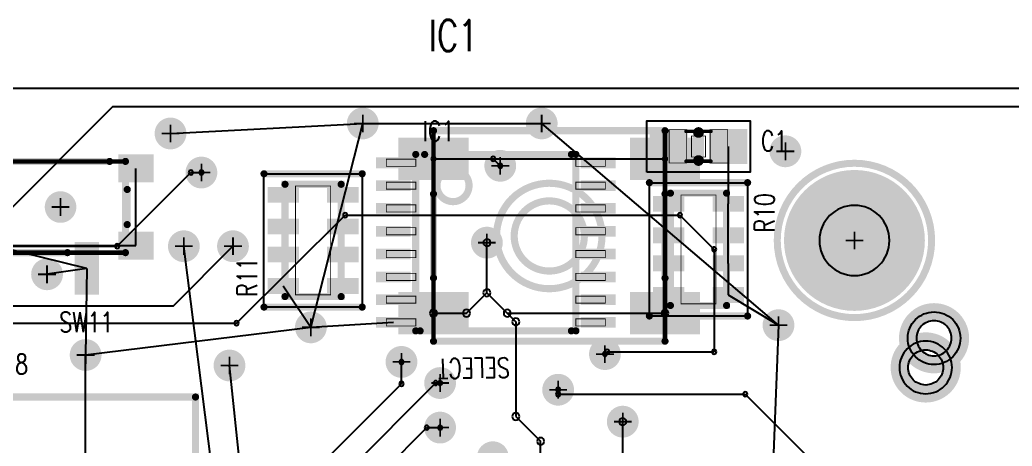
# Model space of a CAD drawing. Extents: x 0 to 113, y -1 to 56.
# Drawn here: x 58.12 to 86.41, y 44.3 to 56.45 of the extents above; entities that cross this region are included whole.
import ezdxf
from ezdxf.enums import TextEntityAlignment as Align

# ---------------------------------------------------------------- set-up
doc = ezdxf.new("R2010")
doc.units = 0
doc.header["$MEASUREMENT"] = 0
for name, pattern in [('KEEPOUT_00000100$0', [2, 1, 1]), ('KEEPOUT_00010000$0', [2, 1, 1]), ('KEEPOUT_10000000$0', [2, 1, 1]), ('POUR_01_-1_0_000000', [2, 1, 1]), ('SIG_0', [2, 1, 1]), ('SIG_11', [2, 1, 1]), ('SIG_57', [2, 1, 1]), ('SIG_58', [2, 1, 1]), ('SIG_61', [2, 1, 1]), ('SIG_62', [2, 1, 1]), ('SIG_64', [2, 1, 1]), ('SIG_65', [2, 1, 1]), ('SIG_72', [2, 1, 1]), ('SIG_73', [2, 1, 1]), ('SIG_74', [2, 1, 1])]:
    doc.linetypes.add(name, pattern=pattern)
doc.layers.get('0').update_dxf_attribs({"linetype": 'CONTINUOUS'})
for name, color, linetype in [('BOARD_OUTLINE_00', 254, 'CONTINUOUS'), ('DRIL_PLTE_THRU_01', 176, 'CONTINUOUS'), ('DRIL_PLTE_THRU_02', 255, 'CONTINUOUS'), ('DRIL_SYMBOL', 254, 'CONTINUOUS'), ('KEEPOUT_00', 130, 'CONTINUOUS'), ('KEEPOUT_01', 130, 'CONTINUOUS'), ('KEEPOUT_02', 23, 'CONTINUOUS'), ('LINK_00', 254, 'CONTINUOUS'), ('PADS_BOT', 253, 'CONTINUOUS'), ('PADS_INNER', 254, 'CONTINUOUS'), ('PADS_TOP', 254, 'CONTINUOUS'), ('PART_BOT_2DLINE_26', 254, 'CONTINUOUS'), ('PART_BOT_COPPER_15', 253, 'CONTINUOUS'), ('PART_BOT_COPPER_21', 67, 'CONTINUOUS'), ('PART_BOT_COPPER_26', 254, 'CONTINUOUS'), ('PART_NAME_01', 254, 'CONTINUOUS'), ('PART_NAME_02', 253, 'CONTINUOUS'), ('PART_TOP_2DLINE_26', 254, 'CONTINUOUS'), ('PART_TOP_COPPER_07', 253, 'CONTINUOUS'), ('PART_TOP_COPPER_15', 253, 'CONTINUOUS'), ('PART_TOP_COPPER_21', 67, 'CONTINUOUS'), ('PART_TOP_COPPER_26', 254, 'CONTINUOUS'), ('POUR_HEADER_02', 34, 'CONTINUOUS'), ('TRACE_02', 34, 'CONTINUOUS')]:
    doc.layers.add(name, color=color, linetype=linetype)
doc.styles.add('W0$0206446667', font='simplex', dxfattribs={"width": 0.75})
doc.styles.add('W0$032258', font='simplex', dxfattribs={"width": 0.75})

# ---------------------------------------------------------------- blocks, each defined once
blk = doc.blocks.new('DRIL_SYMBOL_0$5')
at = {"layer": 'DRIL_SYMBOL', "const_width": 0.0508}
for points in [[(-0.254, 0), (0.254, 0)], [(0, -0.254), (0, 0.254)]]:
    blk.add_lwpolyline(points, dxfattribs=at)
blk = doc.blocks.new('DRIL_HOLE_0$5')
at = {"const_width": 0.25}
blk.add_lwpolyline([(-0.125, 0, 1), (0.125, 0, 1)], format="xyb", close=True, dxfattribs=at)
blk.add_blockref('DRIL_SYMBOL_0$5', (0, 0))
blk = doc.blocks.new('PAD_50')
at = {"const_width": 0.4532}
blk.add_lwpolyline([(0, -0.2266, 1), (0, 0.2266, 1)], format="xyb", close=True, dxfattribs=at)
blk = doc.blocks.new('SMOOTH_0$5')
at = {"const_width": 0.25}
blk.add_lwpolyline([(-0.125, 0, 1), (0.125, 0, 1)], format="xyb", close=True, dxfattribs=at)
blk = doc.blocks.new('PART_BODY_BOT_7')
at = {"layer": 'KEEPOUT_01', "linetype": 'KEEPOUT_00010000$0'}
blk.add_lwpolyline([(0, -0.75, -0.414214), (-0.75, 0, -0.414214), (0, 0.75, -0.414214), (0.75, 0, -0.414214)], format="xyb", close=True, dxfattribs=at)
at = {"layer": 'KEEPOUT_01', "linetype": 'KEEPOUT_10000000$0'}
blk.add_lwpolyline([(0, -0.75, -0.414214), (-0.75, 0, -0.414214), (0, 0.75, -0.414214), (0.75, 0, -0.414214)], format="xyb", close=True, dxfattribs=at)
at = {"layer": 'PART_BOT_COPPER_21', "const_width": 0.5}
blk.add_lwpolyline([(0, -0.75, -0.414214), (-0.75, 0, -0.414214), (0, 0.75, -0.414214), (0.75, 0, -0.414214), (0, -0.75)], format="xyb", dxfattribs=at)
at = {"layer": 'PART_BOT_COPPER_21'}
for p in [(-0.75, 0), (0, -0.75)]:
    blk.add_blockref('SMOOTH_0$5', p, dxfattribs=at)
blk = doc.blocks.new('DRIL_HOLE_0')
blk.add_lwpolyline([(0, 0, 1), (0, 0, 1)], format="xyb", close=True)
blk = doc.blocks.new('PAD_0')
blk.add_lwpolyline([(0, 0, 1), (0, 0, 1)], format="xyb", close=True)
blk = doc.blocks.new('PAD_4')
blk.add_lwpolyline([(0, -0.5), (0, -0.5, 0.414214), (0.5, 0), (0.5, 0, 0.414214), (0, 0.5), (0, 0.5, 0.414214), (-0.5, 0), (-0.5, 0, 0.414214)], format="xyb", close=True)
blk = doc.blocks.new('STK_BOT_13')
at = {"layer": 'DRIL_PLTE_THRU_01'}
blk.add_blockref('DRIL_HOLE_0', (0, 0), dxfattribs=at)
at = {"layer": 'DRIL_PLTE_THRU_02'}
blk.add_blockref('DRIL_HOLE_0', (0, 0), dxfattribs=at)
at = {"layer": 'PADS_BOT'}
blk.add_blockref('PAD_4', (0, 0), dxfattribs=at)
at = {"layer": 'PADS_INNER'}
blk.add_blockref('PAD_0', (0, 0), dxfattribs=at)
at = {"layer": 'PADS_TOP'}
blk.add_blockref('PAD_0', (0, 0), dxfattribs=at)
blk = doc.blocks.new('SMOOTH_0$127')
at = {"const_width": 0.0635}
blk.add_lwpolyline([(-0.03175, 0, 1), (0.03175, 0, 1)], format="xyb", close=True, dxfattribs=at)
blk = doc.blocks.new('SMOOTH_0$2032')
at = {"const_width": 0.1016}
blk.add_lwpolyline([(-0.0508, 0, 1), (0.0508, 0, 1)], format="xyb", close=True, dxfattribs=at)
blk = doc.blocks.new('SMOOTH_0$001')
at = {"const_width": 0.0005}
blk.add_lwpolyline([(-0.00025, 0, 1), (0.00025, 0, 1)], format="xyb", close=True, dxfattribs=at)
blk = doc.blocks.new('PART_BODY_TOP_35')
at = {"layer": 'PART_TOP_COPPER_15'}
for points, const_width in [([(-3.35, 1.3), (-3.35, -1.3)], 0.203), ([(-3.35, 1.3), (3.35, 1.3)], 0.127), ([(3.35, 1.3), (3.35, -1.3)], 0.203), ([(-3.35, -1.3), (3.35, -1.3)], 0.127), ([(-1.5, -1.3), (-1.5, -2.8), (-0.2, -2.8), (-0.2, -1.3)], 0.001), ([(0, -1.3), (0, -2.8), (1.3, -2.8), (1.3, -1.3)], 0.203)]:
    blk.add_lwpolyline(points, dxfattribs=dict(at, const_width=const_width))
at = {"layer": 'PART_TOP_COPPER_26', "const_width": 0.203}
for points in [[(-1.7, 1.3), (0.1, 1.3)], [(-3.4, 0.5), (-3.4, -0.5)], [(3.4, 0.5), (3.4, -0.5)], [(-2.9, -1.3), (2.9, -1.3)]]:
    blk.add_lwpolyline(points, dxfattribs=at)
at = {"layer": 'PART_TOP_COPPER_15'}
for name, p in [('SMOOTH_0$2032', (-3.35, 1.3)), ('SMOOTH_0$127', (-3.35, 1.3)), ('SMOOTH_0$2032', (3.35, 1.3)), ('SMOOTH_0$127', (3.35, 1.3)), ('SMOOTH_0$2032', (-3.35, -1.3)), ('SMOOTH_0$127', (-3.35, -1.3)), ('SMOOTH_0$001', (-1.5, -1.3)), ('SMOOTH_0$001', (-0.2, -1.3)), ('SMOOTH_0$2032', (0, -1.3)), ('SMOOTH_0$2032', (1.3, -1.3)), ('SMOOTH_0$2032', (3.35, -1.3)), ('SMOOTH_0$127', (3.35, -1.3)), ('SMOOTH_0$001', (-1.5, -2.8)), ('SMOOTH_0$001', (-0.2, -2.8)), ('SMOOTH_0$2032', (0, -2.8)), ('SMOOTH_0$2032', (1.3, -2.8))]:
    blk.add_blockref(name, p, dxfattribs=at)
at = {"layer": 'PART_TOP_COPPER_26'}
for p in [(-1.7, 1.3), (0.1, 1.3), (-3.4, 0.5), (3.4, 0.5), (-3.4, -0.5), (3.4, -0.5), (-2.9, -1.3), (2.9, -1.3)]:
    blk.add_blockref('SMOOTH_0$2032', p, dxfattribs=at)
blk = doc.blocks.new('PAD_41')
at = {"const_width": 0.8}
blk.add_lwpolyline([(-0.5, 0), (0.5, 0)], dxfattribs=at)
blk = doc.blocks.new('STK_TOP_48')
at = {"layer": 'DRIL_PLTE_THRU_01'}
blk.add_blockref('DRIL_HOLE_0', (0, 0), dxfattribs=at)
at = {"layer": 'DRIL_PLTE_THRU_02'}
blk.add_blockref('DRIL_HOLE_0', (0, 0), dxfattribs=at)
at = {"layer": 'PADS_BOT'}
blk.add_blockref('PAD_0', (0, 0), dxfattribs=at)
at = {"layer": 'PADS_INNER'}
blk.add_blockref('PAD_0', (0, 0), dxfattribs=at)
at = {"layer": 'PADS_TOP'}
blk.add_blockref('PAD_41', (0, 0), dxfattribs=at)
blk = doc.blocks.new('PAD_42')
at = {"const_width": 0.7}
blk.add_lwpolyline([(-0.75, 0), (0.75, 0)], dxfattribs=at)
blk = doc.blocks.new('STK_TOP_49')
at = {"layer": 'DRIL_PLTE_THRU_01'}
blk.add_blockref('DRIL_HOLE_0', (0, 0), dxfattribs=at)
at = {"layer": 'DRIL_PLTE_THRU_02'}
blk.add_blockref('DRIL_HOLE_0', (0, 0), dxfattribs=at)
at = {"layer": 'PADS_BOT'}
blk.add_blockref('PAD_0', (0, 0), dxfattribs=at)
at = {"layer": 'PADS_INNER'}
blk.add_blockref('PAD_0', (0, 0), dxfattribs=at)
at = {"layer": 'PADS_TOP', "rotation": 90}
blk.add_blockref('PAD_42', (0, 0), dxfattribs=at)
blk = doc.blocks.new('DRIL_SYMBOL_0$9')
at = {"layer": 'DRIL_SYMBOL', "const_width": 0.0508}
for points in [[(-0.254, 0), (0.254, 0)], [(0, -0.254), (0, 0.254)]]:
    blk.add_lwpolyline(points, dxfattribs=at)
blk = doc.blocks.new('DRIL_HOLE_0$9')
at = {"const_width": 0.45}
blk.add_lwpolyline([(-0.225, 0, 1), (0.225, 0, 1)], format="xyb", close=True, dxfattribs=at)
blk.add_blockref('DRIL_SYMBOL_0$9', (0, 0))
blk = doc.blocks.new('STK_TOP_50')
at = {"layer": 'DRIL_PLTE_THRU_01'}
blk.add_blockref('DRIL_HOLE_0$9', (0, 0), dxfattribs=at)
at = {"layer": 'DRIL_PLTE_THRU_02'}
blk.add_blockref('DRIL_HOLE_0$9', (0, 0), dxfattribs=at)
at = {"layer": 'PADS_BOT'}
blk.add_blockref('PAD_0', (0, 0), dxfattribs=at)
at = {"layer": 'PADS_INNER'}
blk.add_blockref('PAD_0', (0, 0), dxfattribs=at)
at = {"layer": 'PADS_TOP'}
blk.add_blockref('PAD_0', (0, 0), dxfattribs=at)
blk = doc.blocks.new('SMOOTH_0$0254')
at = {"const_width": 0.0127}
blk.add_lwpolyline([(-0.00635, 0, 1), (0.00635, 0, 1)], format="xyb", close=True, dxfattribs=at)
blk = doc.blocks.new('PART_BODY_TOP_15')
at = {"layer": 'KEEPOUT_01', "linetype": 'KEEPOUT_10000000$0'}
blk.add_lwpolyline([(1.9, -1.4), (-1.9, -1.4), (-1.9, 1.4), (1.9, 1.4)], close=True, dxfattribs=at)
at = {"layer": 'PART_TOP_COPPER_15', "const_width": 0.203}
blk.add_lwpolyline([(-1.6, -0.8), (-1.6, 0.8), (1.6, 0.8), (1.6, -0.8), (-1.6, -0.8)], dxfattribs=at)
at = {"layer": 'PART_TOP_COPPER_15', "const_width": 0.0254}
blk.add_lwpolyline([(-1.55, -0.5), (-1.55, 0.5), (1.55, 0.5), (1.55, -0.5)], close=True, dxfattribs=at)
at = {"layer": 'PART_TOP_COPPER_26', "const_width": 0.203}
for points in [[(-1.9, -1.4), (-1.9, 1.4)], [(1.9, 1.4), (1.9, -1.4)]]:
    blk.add_lwpolyline(points, dxfattribs=at)
at = {"layer": 'PART_TOP_COPPER_15'}
for name, p in [('SMOOTH_0$2032', (-1.6, 0.8)), ('SMOOTH_0$2032', (1.6, 0.8)), ('SMOOTH_0$0254', (-1.55, 0.5)), ('SMOOTH_0$0254', (1.55, 0.5)), ('SMOOTH_0$0254', (-1.55, -0.5)), ('SMOOTH_0$0254', (1.55, -0.5)), ('SMOOTH_0$2032', (-1.6, -0.8)), ('SMOOTH_0$2032', (-1.6, -0.8)), ('SMOOTH_0$2032', (1.6, -0.8))]:
    blk.add_blockref(name, p, dxfattribs=at)
at = {"layer": 'PART_TOP_COPPER_26'}
for p in [(-1.9, 1.4), (1.9, 1.4), (-1.9, -1.4), (1.9, -1.4)]:
    blk.add_blockref('SMOOTH_0$2032', p, dxfattribs=at)
blk = doc.blocks.new('PAD_22')
at = {"const_width": 0.45}
blk.add_lwpolyline([(-0.45, 0), (0.45, 0)], dxfattribs=at)
blk = doc.blocks.new('STK_TOP_22')
at = {"layer": 'DRIL_PLTE_THRU_01'}
blk.add_blockref('DRIL_HOLE_0', (0, 0), dxfattribs=at)
at = {"layer": 'DRIL_PLTE_THRU_02'}
blk.add_blockref('DRIL_HOLE_0', (0, 0), dxfattribs=at)
at = {"layer": 'PADS_BOT'}
blk.add_blockref('PAD_0', (0, 0), dxfattribs=at)
at = {"layer": 'PADS_INNER'}
blk.add_blockref('PAD_0', (0, 0), dxfattribs=at)
at = {"layer": 'PADS_TOP', "rotation": 90}
blk.add_blockref('PAD_22', (0, 0), dxfattribs=at)
blk = doc.blocks.new('PART_BODY_TOP_31')
at = {"layer": 'PART_TOP_2DLINE_26', "const_width": 0.2032}
blk.add_lwpolyline([(-2.0828, -1.2192, 1), (-1.1684, -1.2192, 1)], format="xyb", close=True, dxfattribs=at)
at = {"layer": 'PART_TOP_COPPER_15', "const_width": 0.0254}
for points in [[(-2.3766, 2.2828), (-2.3766, 3.121), (-2.1734, 3.121), (-2.1734, 2.2828)], [(-1.7266, 2.2828), (-1.7266, 3.121), (-1.5234, 3.121), (-1.5234, 2.2828)], [(-1.0766, 2.2828), (-1.0766, 3.121), (-0.8734, 3.121), (-0.8734, 2.2828)], [(-0.4266, 2.2828), (-0.4266, 3.121), (-0.2234, 3.121), (-0.2234, 2.2828)], [(0.2234, 2.2828), (0.2234, 3.121), (0.4266, 3.121), (0.4266, 2.2828)], [(0.8734, 2.2828), (0.8734, 3.121), (1.0766, 3.121), (1.0766, 2.2828)], [(1.5234, 2.2828), (1.5234, 3.121), (1.7266, 3.121), (1.7266, 2.2828)], [(2.1734, 2.2828), (2.1734, 3.121), (2.3766, 3.121), (2.3766, 2.2828)], [(-2.3766, -3.121), (-2.3766, -2.2828), (-2.1734, -2.2828), (-2.1734, -3.121)], [(-1.7266, -3.121), (-1.7266, -2.2828), (-1.5234, -2.2828), (-1.5234, -3.121)], [(-1.0766, -3.121), (-1.0766, -2.2828), (-0.8734, -2.2828), (-0.8734, -3.121)], [(-0.4266, -3.121), (-0.4266, -2.2828), (-0.2234, -2.2828), (-0.2234, -3.121)], [(0.2234, -3.121), (0.2234, -2.2828), (0.4266, -2.2828), (0.4266, -3.121)], [(0.8734, -3.121), (0.8734, -2.2828), (1.0766, -2.2828), (1.0766, -3.121)], [(1.5234, -3.121), (1.5234, -2.2828), (1.7266, -2.2828), (1.7266, -3.121)], [(2.1734, -3.121), (2.1734, -2.2828), (2.3766, -2.2828), (2.3766, -3.121)]]:
    blk.add_lwpolyline(points, close=True, dxfattribs=at)
at = {"layer": 'PART_TOP_COPPER_15', "const_width": 0.2032}
for points in [[(2.5146, 2.2828), (-2.5146, 2.2828)], [(-2.5146, -2.2828), (2.5146, -2.2828)]]:
    blk.add_lwpolyline(points, dxfattribs=at)
at = {"layer": 'PART_TOP_COPPER_26', "const_width": 0.2032}
for points in [[(-2.5146, -2.0288), (-2.5146, 2.1558)], [(2.5146, 2.1558), (2.5146, -2.1558)]]:
    blk.add_lwpolyline(points, dxfattribs=at)
at = {"layer": 'PART_TOP_COPPER_15'}
for name, p in [('SMOOTH_0$0254', (-2.3766, 3.121)), ('SMOOTH_0$0254', (-2.1734, 3.121)), ('SMOOTH_0$0254', (-1.7266, 3.121)), ('SMOOTH_0$0254', (-1.5234, 3.121)), ('SMOOTH_0$0254', (-1.0766, 3.121)), ('SMOOTH_0$0254', (-0.8734, 3.121)), ('SMOOTH_0$0254', (-0.4266, 3.121)), ('SMOOTH_0$0254', (-0.2234, 3.121)), ('SMOOTH_0$0254', (0.2234, 3.121)), ('SMOOTH_0$0254', (0.4266, 3.121)), ('SMOOTH_0$0254', (0.8734, 3.121)), ('SMOOTH_0$0254', (1.0766, 3.121)), ('SMOOTH_0$0254', (1.5234, 3.121)), ('SMOOTH_0$0254', (1.7266, 3.121)), ('SMOOTH_0$0254', (2.1734, 3.121)), ('SMOOTH_0$0254', (2.3766, 3.121)), ('SMOOTH_0$2032', (-2.5146, 2.2828)), ('SMOOTH_0$0254', (-2.3766, 2.2828)), ('SMOOTH_0$0254', (-2.1734, 2.2828)), ('SMOOTH_0$0254', (-1.7266, 2.2828)), ('SMOOTH_0$0254', (-1.5234, 2.2828)), ('SMOOTH_0$0254', (-1.0766, 2.2828)), ('SMOOTH_0$0254', (-0.8734, 2.2828)), ('SMOOTH_0$0254', (-0.4266, 2.2828)), ('SMOOTH_0$0254', (-0.2234, 2.2828)), ('SMOOTH_0$0254', (0.2234, 2.2828)), ('SMOOTH_0$0254', (0.4266, 2.2828)), ('SMOOTH_0$0254', (0.8734, 2.2828)), ('SMOOTH_0$0254', (1.0766, 2.2828)), ('SMOOTH_0$0254', (1.5234, 2.2828)), ('SMOOTH_0$0254', (1.7266, 2.2828)), ('SMOOTH_0$0254', (2.1734, 2.2828)), ('SMOOTH_0$0254', (2.3766, 2.2828)), ('SMOOTH_0$2032', (2.5146, 2.2828)), ('SMOOTH_0$2032', (-2.5146, -2.2828)), ('SMOOTH_0$2032', (2.5146, -2.2828)), ('SMOOTH_0$0254', (-2.3766, -2.2828)), ('SMOOTH_0$0254', (-2.1734, -2.2828)), ('SMOOTH_0$0254', (-1.7266, -2.2828)), ('SMOOTH_0$0254', (-1.5234, -2.2828)), ('SMOOTH_0$0254', (-1.0766, -2.2828)), ('SMOOTH_0$0254', (-0.8734, -2.2828)), ('SMOOTH_0$0254', (-0.4266, -2.2828)), ('SMOOTH_0$0254', (-0.2234, -2.2828)), ('SMOOTH_0$0254', (0.2234, -2.2828)), ('SMOOTH_0$0254', (0.4266, -2.2828)), ('SMOOTH_0$0254', (0.8734, -2.2828)), ('SMOOTH_0$0254', (1.0766, -2.2828)), ('SMOOTH_0$0254', (1.5234, -2.2828)), ('SMOOTH_0$0254', (1.7266, -2.2828)), ('SMOOTH_0$0254', (2.1734, -2.2828)), ('SMOOTH_0$0254', (2.3766, -2.2828)), ('SMOOTH_0$0254', (-2.3766, -3.121)), ('SMOOTH_0$0254', (-2.1734, -3.121)), ('SMOOTH_0$0254', (-1.7266, -3.121)), ('SMOOTH_0$0254', (-1.5234, -3.121)), ('SMOOTH_0$0254', (-1.0766, -3.121)), ('SMOOTH_0$0254', (-0.8734, -3.121)), ('SMOOTH_0$0254', (-0.4266, -3.121)), ('SMOOTH_0$0254', (-0.2234, -3.121)), ('SMOOTH_0$0254', (0.2234, -3.121)), ('SMOOTH_0$0254', (0.4266, -3.121)), ('SMOOTH_0$0254', (0.8734, -3.121)), ('SMOOTH_0$0254', (1.0766, -3.121)), ('SMOOTH_0$0254', (1.5234, -3.121)), ('SMOOTH_0$0254', (1.7266, -3.121)), ('SMOOTH_0$0254', (2.1734, -3.121)), ('SMOOTH_0$0254', (2.3766, -3.121))]:
    blk.add_blockref(name, p, dxfattribs=at)
at = {"layer": 'PART_TOP_COPPER_26'}
for p in [(-2.5146, 2.1558), (2.5146, 2.1558), (-2.5146, -2.0288), (2.5146, -2.1558)]:
    blk.add_blockref('SMOOTH_0$2032', p, dxfattribs=at)
blk = doc.blocks.new('PAD_37')
at = {"const_width": 0.3048}
blk.add_lwpolyline([(-0.4953, 0), (0.4953, 0)], dxfattribs=at)
blk = doc.blocks.new('STK_TOP_43')
at = {"layer": 'DRIL_PLTE_THRU_01'}
blk.add_blockref('DRIL_HOLE_0', (0, 0), dxfattribs=at)
at = {"layer": 'DRIL_PLTE_THRU_02'}
blk.add_blockref('DRIL_HOLE_0', (0, 0), dxfattribs=at)
at = {"layer": 'PADS_BOT'}
blk.add_blockref('PAD_0', (0, 0), dxfattribs=at)
at = {"layer": 'PADS_INNER'}
blk.add_blockref('PAD_0', (0, 0), dxfattribs=at)
at = {"layer": 'PADS_TOP', "rotation": 90}
blk.add_blockref('PAD_37', (0, 0), dxfattribs=at)
blk = doc.blocks.new('SMOOTH_0$1016')
at = {"const_width": 0.0508}
blk.add_lwpolyline([(-0.0254, 0, 1), (0.0254, 0, 1)], format="xyb", close=True, dxfattribs=at)
blk = doc.blocks.new('SMOOTH_0$3048')
at = {"const_width": 0.1524}
blk.add_lwpolyline([(-0.0762, 0, 1), (0.0762, 0, 1)], format="xyb", close=True, dxfattribs=at)
blk = doc.blocks.new('PART_BODY_TOP_1')
at = {"layer": 'KEEPOUT_01', "linetype": 'KEEPOUT_10000000$0'}
blk.add_lwpolyline([(-1.473, -0.729), (-1.473, 0.729), (1.473, 0.729), (1.473, -0.729)], close=True, dxfattribs=at)
at = {"layer": 'PART_TOP_COPPER_07', "const_width": 0.0254}
blk.add_lwpolyline([(-0.1999, -0.3), (-0.1999, 0.3), (0.1999, 0.3), (0.1999, -0.3)], close=True, dxfattribs=at)
at = {"layer": 'PART_TOP_COPPER_15', "const_width": 0.0254}
for points in [[(-0.8382, -0.4699), (-0.8382, 0.4801), (-0.3381, 0.4801), (-0.3381, -0.4699)], [(0.3302, -0.4699), (0.3302, 0.4801), (0.8303, 0.4801), (0.8303, -0.4699)]]:
    blk.add_lwpolyline(points, close=True, dxfattribs=at)
at = {"layer": 'PART_TOP_COPPER_15', "const_width": 0.1016}
for points in [[(-0.356, 0.432), (0.356, 0.432)], [(-0.356, -0.419), (0.356, -0.419)]]:
    blk.add_lwpolyline(points, dxfattribs=at)
at = {"layer": 'PART_TOP_COPPER_26', "const_width": 0.3048}
blk.add_lwpolyline([(0, 0.4), (0, -0.4)], dxfattribs=at)
at = {"layer": 'PART_TOP_COPPER_07'}
for p in [(-0.1999, 0.3), (0.1999, 0.3), (-0.1999, -0.3), (0.1999, -0.3)]:
    blk.add_blockref('SMOOTH_0$0254', p, dxfattribs=at)
at = {"layer": 'PART_TOP_COPPER_15'}
for name, p in [('SMOOTH_0$0254', (-0.8382, 0.4801)), ('SMOOTH_0$1016', (-0.356, 0.432)), ('SMOOTH_0$0254', (-0.3381, 0.4801)), ('SMOOTH_0$1016', (0.356, 0.432)), ('SMOOTH_0$0254', (0.3302, 0.4801)), ('SMOOTH_0$0254', (0.8303, 0.4801)), ('SMOOTH_0$0254', (-0.8382, -0.4699)), ('SMOOTH_0$1016', (-0.356, -0.419)), ('SMOOTH_0$0254', (-0.3381, -0.4699)), ('SMOOTH_0$1016', (0.356, -0.419)), ('SMOOTH_0$0254', (0.3302, -0.4699)), ('SMOOTH_0$0254', (0.8303, -0.4699))]:
    blk.add_blockref(name, p, dxfattribs=at)
at = {"layer": 'PART_TOP_COPPER_26'}
for p in [(0, 0.4), (0, -0.4)]:
    blk.add_blockref('SMOOTH_0$3048', p, dxfattribs=at)
blk = doc.blocks.new('PAD_1')
at = {"const_width": 1}
blk.add_lwpolyline([(-0.5375, 0), (0.5375, 0)], dxfattribs=at)
blk = doc.blocks.new('STK_TOP_2')
at = {"layer": 'DRIL_PLTE_THRU_01'}
blk.add_blockref('DRIL_HOLE_0', (0, 0), dxfattribs=at)
at = {"layer": 'DRIL_PLTE_THRU_02'}
blk.add_blockref('DRIL_HOLE_0', (0, 0), dxfattribs=at)
at = {"layer": 'PADS_BOT'}
blk.add_blockref('PAD_0', (0, 0), dxfattribs=at)
at = {"layer": 'PADS_INNER'}
blk.add_blockref('PAD_0', (0, 0), dxfattribs=at)
at = {"layer": 'PADS_TOP'}
blk.add_blockref('PAD_1', (0, 0), dxfattribs=at)
blk = doc.blocks.new('PART_BODY_BOT_27')
at = {"layer": 'PART_BOT_2DLINE_26', "const_width": 0.2032}
for points in [[(-1.5033, 0, 1), (1.5033, 0, 1)], [(-1, 0, 1), (1, 0, 1)]]:
    blk.add_lwpolyline(points, format="xyb", close=True, dxfattribs=at)
at = {"layer": 'PART_BOT_COPPER_15', "const_width": 0.127}
for points in [[(-3.3, -3), (-3.3, 3)], [(3.3, 3), (3.3, -3)]]:
    blk.add_lwpolyline(points, dxfattribs=at)
at = {"layer": 'PART_BOT_COPPER_26', "const_width": 0.2032}
for points in [[(-3.3, 3), (3.3, 3)], [(-3.3, -1.2), (-3.3, 1.2)], [(3.3, 1.2), (3.3, -1.2)], [(3.3, -3), (-3.3, -3)]]:
    blk.add_lwpolyline(points, dxfattribs=at)
at = {"layer": 'PART_BOT_COPPER_15'}
for p in [(-3.3, 3), (3.3, 3), (-3.3, -3), (3.3, -3)]:
    blk.add_blockref('SMOOTH_0$127', p, dxfattribs=at)
at = {"layer": 'PART_BOT_COPPER_26'}
for p in [(-3.3, 3), (3.3, 3), (-3.3, 1.2), (3.3, 1.2), (-3.3, -1.2), (3.3, -1.2), (-3.3, -3), (3.3, -3)]:
    blk.add_blockref('SMOOTH_0$2032', p, dxfattribs=at)
blk = doc.blocks.new('PAD_5')
at = {"const_width": 1.2}
blk.add_lwpolyline([(-1, 0), (1, 0)], dxfattribs=at)
blk = doc.blocks.new('STK_BOT_39')
at = {"layer": 'DRIL_PLTE_THRU_01'}
blk.add_blockref('DRIL_HOLE_0', (0, 0), dxfattribs=at)
at = {"layer": 'DRIL_PLTE_THRU_02'}
blk.add_blockref('DRIL_HOLE_0', (0, 0), dxfattribs=at)
at = {"layer": 'PADS_BOT'}
blk.add_blockref('PAD_5', (0, 0), dxfattribs=at)
at = {"layer": 'PADS_INNER'}
blk.add_blockref('PAD_0', (0, 0), dxfattribs=at)
at = {"layer": 'PADS_TOP'}
blk.add_blockref('PAD_0', (0, 0), dxfattribs=at)
blk = doc.blocks.new('PART_BODY_TOP_26')
at = {"layer": 'KEEPOUT_00', "linetype": 'KEEPOUT_00000100$0'}
blk.add_lwpolyline([(-1, 0, 1), (1, 0, 1)], format="xyb", close=True, dxfattribs=at)
at = {"layer": 'KEEPOUT_01', "linetype": 'KEEPOUT_10000000$0'}
blk.add_lwpolyline([(-1, 0, 1), (1, 0, 1)], format="xyb", close=True, dxfattribs=at)
at = {"layer": 'KEEPOUT_01', "linetype": 'KEEPOUT_00010000$0'}
blk.add_lwpolyline([(-1, 0, 1), (1, 0, 1)], format="xyb", close=True, dxfattribs=at)
at = {"layer": 'KEEPOUT_02', "linetype": 'KEEPOUT_10000000$0'}
blk.add_lwpolyline([(-1, 0, 1), (1, 0, 1)], format="xyb", close=True, dxfattribs=at)
at = {"layer": 'KEEPOUT_02', "linetype": 'KEEPOUT_00010000$0'}
blk.add_lwpolyline([(-1, 0, 1), (1, 0, 1)], format="xyb", close=True, dxfattribs=at)
at = {"layer": 'PART_TOP_2DLINE_26', "const_width": 0.2}
blk.add_lwpolyline([(-2.2, 0, 1), (2.2, 0, 1)], format="xyb", close=True, dxfattribs=at)
blk = doc.blocks.new('DRIL_SYMBOL_3')
at = {"layer": 'DRIL_SYMBOL', "const_width": 0.0508}
for points in [[(-0.254, 0), (0.254, 0)], [(0, -0.254), (0, 0.254)]]:
    blk.add_lwpolyline(points, dxfattribs=at)
blk = doc.blocks.new('DRIL_HOLE_3')
at = {"const_width": 1.5}
blk.add_lwpolyline([(-0.75, 0, 1), (0.75, 0, 1)], format="xyb", close=True, dxfattribs=at)
blk.add_blockref('DRIL_SYMBOL_3', (0, 0))
blk = doc.blocks.new('PAD_34')
at = {"const_width": 2.008}
blk.add_lwpolyline([(0, -1.004, 1), (0, 1.004, 1)], format="xyb", close=True, dxfattribs=at)
blk = doc.blocks.new('STK_TOP_38')
at = {"layer": 'DRIL_PLTE_THRU_01'}
blk.add_blockref('DRIL_HOLE_3', (0, 0), dxfattribs=at)
at = {"layer": 'DRIL_PLTE_THRU_02'}
blk.add_blockref('DRIL_HOLE_3', (0, 0), dxfattribs=at)
at = {"layer": 'PADS_BOT'}
blk.add_blockref('PAD_34', (0, 0), dxfattribs=at)
at = {"layer": 'PADS_INNER'}
blk.add_blockref('PAD_34', (0, 0), dxfattribs=at)
at = {"layer": 'PADS_TOP'}
blk.add_blockref('PAD_34', (0, 0), dxfattribs=at)
blk = doc.blocks.new('PART_BODY_BOT_25')
at = {"layer": 'PART_BOT_COPPER_26', "const_width": 0.203}
blk.add_lwpolyline([(-17, -23), (-17, 23), (17, 23), (17, -23), (-17, -23)], dxfattribs=at)
at = {"layer": 'PART_BOT_COPPER_26'}
blk.add_blockref('SMOOTH_0$2032', (17, 23), dxfattribs=at)
blk = doc.blocks.new('PART_BODY_TOP_7')
at = {"layer": 'KEEPOUT_01', "linetype": 'KEEPOUT_00010000$0'}
blk.add_lwpolyline([(0, -0.75, -0.414214), (-0.75, 0, -0.414214), (0, 0.75, -0.414214), (0.75, 0, -0.414214)], format="xyb", close=True, dxfattribs=at)
at = {"layer": 'KEEPOUT_01', "linetype": 'KEEPOUT_10000000$0'}
blk.add_lwpolyline([(0, -0.75, -0.414214), (-0.75, 0, -0.414214), (0, 0.75, -0.414214), (0.75, 0, -0.414214)], format="xyb", close=True, dxfattribs=at)
at = {"layer": 'PART_TOP_COPPER_21', "const_width": 0.5}
blk.add_lwpolyline([(0, -0.75, -0.414214), (-0.75, 0, -0.414214), (0, 0.75, -0.414214), (0.75, 0, -0.414214), (0, -0.75)], format="xyb", dxfattribs=at)
at = {"layer": 'PART_TOP_COPPER_21'}
for p in [(-0.75, 0), (0, -0.75)]:
    blk.add_blockref('SMOOTH_0$5', p, dxfattribs=at)
blk = doc.blocks.new('STK_TOP_13')
at = {"layer": 'DRIL_PLTE_THRU_01'}
blk.add_blockref('DRIL_HOLE_0', (0, 0), dxfattribs=at)
at = {"layer": 'DRIL_PLTE_THRU_02'}
blk.add_blockref('DRIL_HOLE_0', (0, 0), dxfattribs=at)
at = {"layer": 'PADS_BOT'}
blk.add_blockref('PAD_0', (0, 0), dxfattribs=at)
at = {"layer": 'PADS_INNER'}
blk.add_blockref('PAD_0', (0, 0), dxfattribs=at)
at = {"layer": 'PADS_TOP'}
blk.add_blockref('PAD_4', (0, 0), dxfattribs=at)
blk = doc.blocks.new('sad')
for centre, radius, start, end in [((69.915, 52.492), 0.0635, 0, 180), ((69.915, 52.492), 0.0635, 180, 0), ((71.618, 52.492), 0.0635, 0, 180), ((71.618, 52.492), 0.0635, 0, 180), ((71.618, 52.492), 0.0635, 0, 180), ((71.618, 52.492), 0.0635, 180, 0), ((71.618, 52.492), 0.0635, 180, 0), ((71.618, 52.492), 0.0635, 180, 0), ((71.819, 52.292), 0.0635, 0, 180), ((76.516, 52.492), 0.0635, 0, 180), ((76.516, 52.492), 0.0635, 180, 0), ((63, 52.1), 0.0635, 0, 180), ((63, 52.1), 0.0635, 180, 0), ((63.3, 52.1), 0.0635, 0, 180), ((63.3, 52.1), 0.0635, 180, 0), ((71.819, 52.292), 0.0635, 180, 0), ((67.4, 50.885), 0.0635, 0, 180), ((76.941, 50.885), 0.0635, 0, 180), ((67.4, 50.885), 0.0635, 180, 0), ((76.941, 50.885), 0.0635, 180, 0), ((71.438, 50.102), 0.102, 0, 180), ((71.438, 50.102), 0.102, 180, 0), ((60.9, 50), 0.0635, 0, 180), ((60.9, 50), 0.0635, 180, 0), ((77.915, 49.911), 0.0635, 0, 180), ((77.915, 49.911), 0.0635, 180, 0), ((71.438, 48.673), 0.102, 0, 180), ((71.438, 48.673), 0.102, 0, 180), ((71.438, 48.673), 0.102, 0, 180), ((71.438, 48.673), 0.102, 180, 0), ((71.438, 48.673), 0.102, 180, 0), ((71.438, 48.673), 0.102, 180, 0), ((69.915, 48.092), 0.102, 0, 180), ((69.915, 48.092), 0.102, 180, 0), ((70.856, 48.092), 0.102, 0, 180), ((70.856, 48.092), 0.102, 180, 0), ((72.019, 48.092), 0.102, 0, 180), ((72.019, 48.092), 0.102, 0, 180), ((72.019, 48.092), 0.102, 0, 180), ((72.019, 48.092), 0.102, 180, 0), ((72.019, 48.092), 0.102, 180, 0), ((72.019, 48.092), 0.102, 180, 0), ((76.516, 48.092), 0.102, 0, 180), ((76.516, 48.092), 0.102, 180, 0), ((64.3, 47.808), 0.0635, 0, 180), ((64.3, 47.808), 0.0635, 180, 0), ((72.263, 47.848), 0.102, 0, 180), ((72.263, 47.848), 0.102, 180, 0), ((74.803, 46.926), 0.0635, 0, 180), ((74.867, 46.99), 0.0635, 0, 180), ((74.867, 46.99), 0.0635, 180, 0), ((77.915, 46.99), 0.0635, 0, 180), ((77.915, 46.99), 0.0635, 0, 180), ((77.915, 46.99), 0.0635, 180, 0), ((77.915, 46.99), 0.0635, 180, 0), ((69.003, 46.702), 0.0635, 0, 180), ((69.003, 46.702), 0.0635, 0, 180), ((69.003, 46.703), 0.0635, 0, 180), ((69.003, 46.703), 0.0635, 180, 0), ((69.003, 46.702), 0.0635, 180, 0), ((69.003, 46.702), 0.0635, 180, 0), ((74.803, 46.926), 0.0635, 180, 0), ((69.003, 46.08), 0.0635, 0, 180), ((69.977, 46.101), 0.0635, 0, 180), ((70.104, 46.101), 0.0635, 0, 180), ((69.003, 46.08), 0.0635, 180, 0), ((69.977, 46.101), 0.0635, 180, 0), ((70.104, 46.101), 0.0635, 180, 0), ((73.469, 45.91), 0.0635, 0, 180), ((73.469, 45.91), 0.0635, 180, 0), ((73.469, 45.783), 0.0635, 0, 180), ((78.803, 45.783), 0.0635, 0, 180), ((73.469, 45.783), 0.0635, 180, 0), ((78.803, 45.783), 0.0635, 180, 0), ((72.263, 45.148), 0.102, 0, 180), ((72.263, 45.148), 0.102, 180, 0), ((75.311, 45), 0.102, 0, 180), ((75.311, 45), 0.102, 180, 0), ((69.723, 44.831), 0.0635, 0, 180), ((69.723, 44.831), 0.0635, 180, 0), ((70.104, 44.831), 0.0635, 0, 180), ((70.104, 44.831), 0.0635, 180, 0), ((72.97, 44.441), 0.102, 0, 180), ((72.97, 44.441), 0.102, 0, 180), ((72.97, 44.441), 0.102, 180, 0), ((72.97, 44.441), 0.102, 180, 0)]:
    blk.add_arc(centre, radius, start, end)
at = {"layer": 'BOARD_OUTLINE_00'}
for p, q in [((60.77, 53.975), (57.721, 50.927)), ((109.25, 53.975), (60.77, 53.975))]:
    blk.add_line(p, q, dxfattribs=at)
at = {"layer": 'LINK_00', "linetype": 'SIG_0'}
for p, q in [((62.42, 53.213), (67.9, 53.5)), ((66.421, 47.688), (67.9, 53.5)), ((67.9, 53.5), (73, 53.5)), ((79.75, 47.75), (73, 53.5)), ((78.32, 52.842), (78.32, 51.211)), ((61.435, 50.017), (61.435, 52.218)), ((60.035, 49.367), (52.5, 51.2)), ((78.32, 50.311), (78.32, 51.211)), ((78.32, 49.511), (78.32, 50.311)), ((54.135, 50.017), (61.435, 50.017)), ((68.6, 4.3), (62.8, 50)), ((78.32, 49.511), (78.32, 48.611)), ((60.035, 49.367), (58.9, 49.2)), ((60.035, 49.367), (60, 46.9)), ((66.421, 47.688), (65.635, 48.865)), ((78.32, 48.611), (79.75, 47.75)), ((68.774, 47.827), (66.421, 47.688)), ((66.421, 47.688), (60, 46.9)), ((79.75, 47.75), (79.5, 41.5)), ((60, 39.4), (60, 46.9)), ((68.6, 4.3), (64.1, 46.6))]:
    blk.add_line(p, q, dxfattribs=at)
at = {"layer": 'POUR_HEADER_02', "linetype": 'POUR_01_-1_0_000000'}
blk.add_line((0, 54.5), (112.75, 54.5), dxfattribs=at)
at = {"layer": 'TRACE_02', "linetype": 'SIG_61'}
for p, q in [((69.915, 52.492), (71.618, 52.492)), ((71.618, 52.492), (76.516, 52.492)), ((71.618, 52.492), (71.819, 52.292))]:
    blk.add_line(p, q, dxfattribs=at)
at = {"layer": 'TRACE_02', "linetype": 'SIG_74'}
for p, q in [((60.9, 50), (63, 52.1)), ((63, 52.1), (63.3, 52.1)), ((55.483, 50), (60.9, 50))]:
    blk.add_line(p, q, dxfattribs=at)
at = {"layer": 'TRACE_02', "linetype": 'SIG_72'}
for p, q in [((64.3, 47.808), (67.4, 50.885)), ((67.4, 50.885), (76.941, 50.885)), ((76.941, 50.885), (77.915, 49.911)), ((77.915, 49.911), (77.915, 46.99)), ((54.5, 47.808), (64.3, 47.808)), ((74.803, 46.926), (74.867, 46.99)), ((74.867, 46.99), (77.915, 46.99))]:
    blk.add_line(p, q, dxfattribs=at)
at = {"layer": 'TRACE_02', "linetype": 'SIG_11'}
for p, q in [((71.438, 48.673), (71.438, 50.102)), ((70.856, 48.092), (71.438, 48.673)), ((71.438, 48.673), (72.019, 48.092)), ((69.915, 48.092), (70.856, 48.092)), ((72.019, 48.092), (72.263, 47.848)), ((72.019, 48.092), (76.516, 48.092)), ((72.263, 47.848), (72.263, 45.148)), ((72.263, 45.148), (72.97, 44.441)), ((72.97, 42.744), (72.97, 44.441))]:
    blk.add_line(p, q, dxfattribs=at)
at = {"layer": 'TRACE_02', "linetype": 'SIG_73'}
for p, q in [((62.5, 48.3), (64.2, 50)), ((54.7, 48.3), (62.5, 48.3))]:
    blk.add_line(p, q, dxfattribs=at)
at = {"layer": 'TRACE_02', "linetype": 'SIG_65'}
for p, q in [((69.003, 46.703), (69.003, 46.702)), ((69.003, 46.08), (69.003, 46.702)), ((62.103, 39.179), (69.003, 46.08))]:
    blk.add_line(p, q, dxfattribs=at)
at = {"layer": 'TRACE_02', "linetype": 'SIG_64'}
for p, q in [((62.7, 38.824), (69.977, 46.101)), ((69.977, 46.101), (70.104, 46.101))]:
    blk.add_line(p, q, dxfattribs=at)
at = {"layer": 'TRACE_02', "linetype": 'SIG_57'}
for p, q in [((73.469, 45.91), (73.469, 45.783)), ((73.469, 45.783), (78.803, 45.783)), ((78.803, 45.783), (83.807, 40.78))]:
    blk.add_line(p, q, dxfattribs=at)
at = {"layer": 'TRACE_02', "linetype": 'SIG_58'}
blk.add_line((75.311, 42.767), (75.311, 45), dxfattribs=at)
at = {"layer": 'TRACE_02', "linetype": 'SIG_62'}
for p, q in [((63.284, 38.392), (69.723, 44.831)), ((69.723, 44.831), (70.104, 44.831))]:
    blk.add_line(p, q, dxfattribs=at)
for name, p, rotation in [('PART_BODY_TOP_35', (57.785, 51.117), 180), ('STK_TOP_48', (61.435, 52.218), 180), ('PART_BODY_TOP_31', (71.692, 50.102), 270), ('STK_TOP_43', (68.774, 52.377), 270), ('STK_TOP_43', (74.609, 52.377), 270), ('PART_BODY_TOP_15', (66.484, 50.165), 90.00000000000001), ('STK_TOP_43', (68.774, 51.727), 270), ('STK_TOP_43', (74.609, 51.727), 270), ('PART_BODY_TOP_15', (77.47, 49.911), 270), ('STK_TOP_50', (59.285, 51.117), 180), ('STK_TOP_22', (65.635, 51.465), 90.00000000000001), ('STK_TOP_22', (67.334, 51.465), 90.00000000000001), ('STK_TOP_43', (68.774, 51.077), 270), ('STK_TOP_43', (74.609, 51.077), 270), ('STK_TOP_22', (76.62, 51.211), 270), ('STK_TOP_22', (78.32, 51.211), 270), ('STK_TOP_22', (65.635, 50.565), 90.00000000000001), ('STK_TOP_22', (67.334, 50.565), 90.00000000000001), ('STK_TOP_49', (60.035, 49.367), 180), ('STK_TOP_48', (61.435, 50.017), 180), ('STK_TOP_43', (68.774, 50.426), 270), ('STK_TOP_43', (74.609, 50.426), 270), ('STK_TOP_22', (76.62, 50.311), 270), ('STK_TOP_22', (78.32, 50.311), 270), ('STK_TOP_22', (65.635, 49.765), 90.00000000000001), ('STK_TOP_22', (67.334, 49.765), 90.00000000000001), ('STK_TOP_43', (68.774, 49.776), 270), ('STK_TOP_43', (74.609, 49.776), 270), ('STK_TOP_22', (76.62, 49.511), 270), ('STK_TOP_22', (78.32, 49.511), 270), ('STK_TOP_43', (68.774, 49.127), 270), ('STK_TOP_43', (74.609, 49.127), 270), ('STK_TOP_22', (65.635, 48.865), 90.00000000000001), ('STK_TOP_22', (67.334, 48.865), 90.00000000000001), ('STK_TOP_22', (76.62, 48.611), 270), ('STK_TOP_22', (78.32, 48.611), 270), ('STK_TOP_43', (68.774, 48.477), 270), ('STK_TOP_43', (74.609, 48.477), 270), ('PART_BODY_TOP_7', (84.185, 47.378), 270), ('STK_TOP_43', (68.774, 47.827), 270), ('STK_TOP_43', (74.609, 47.827), 270), ('STK_TOP_13', (84.185, 47.378), 270)]:
    blk.add_blockref(name, p, dxfattribs=dict(rotation=rotation))
for name, p in [('PART_BODY_TOP_1', (77.47, 52.842)), ('STK_TOP_2', (76.62, 52.842)), ('STK_TOP_2', (78.32, 52.842)), ('PART_BODY_TOP_26', (81.915, 50.165)), ('STK_TOP_38', (81.915, 50.165))]:
    blk.add_blockref(name, p)
at = {"xscale": -1}
for name, p, rotation in [('PART_BODY_BOT_27', (73.216, 50.292), 180), ('STK_BOT_39', (69.915, 52.492), 180), ('STK_BOT_39', (76.516, 52.492), 180), ('STK_BOT_39', (69.915, 48.092), 180), ('STK_BOT_39', (76.516, 48.092), 180), ('PART_BODY_BOT_25', (40.132, 28.702), 270)]:
    blk.add_blockref(name, p, dxfattribs=dict(at, rotation=rotation))
for name in ['PART_BODY_BOT_7', 'STK_BOT_13']:
    blk.add_blockref(name, (83.947, 46.545), dxfattribs=at)
at = {"layer": 'DRIL_PLTE_THRU_01'}
for p in [(67.9, 53.5), (73, 53.5), (62.42, 53.213), (79.947, 52.705), (63.3, 52.1), (71.819, 52.292), (71.438, 50.102), (62.8, 50), (64.2, 50), (58.9, 49.2), (66.421, 47.688), (79.75, 47.75), (60, 46.9), (69.003, 46.703), (74.803, 46.926), (64.1, 46.6), (70.104, 46.101), (73.469, 45.91), (75.311, 45), (70.104, 44.831)]:
    blk.add_blockref('DRIL_HOLE_0$5', p, dxfattribs=at)
at = {"layer": 'DRIL_PLTE_THRU_02'}
for p in [(67.9, 53.5), (73, 53.5), (62.42, 53.213), (79.947, 52.705), (63.3, 52.1), (71.819, 52.292), (71.438, 50.102), (62.8, 50), (64.2, 50), (58.9, 49.2), (66.421, 47.688), (79.75, 47.75), (60, 46.9), (69.003, 46.703), (74.803, 46.926), (64.1, 46.6), (70.104, 46.101), (73.469, 45.91), (75.311, 45), (70.104, 44.831)]:
    blk.add_blockref('DRIL_HOLE_0$5', p, dxfattribs=at)
at = {"layer": 'PADS_BOT'}
for p in [(67.9, 53.5), (73, 53.5), (62.42, 53.213), (79.947, 52.705), (71.819, 52.292), (63.3, 52.1), (62.8, 50), (64.2, 50), (71.438, 50.102), (58.9, 49.2), (66.421, 47.688), (79.75, 47.75), (60, 46.9), (74.803, 46.926), (64.1, 46.6), (69.003, 46.703), (70.104, 46.101), (73.469, 45.91), (70.104, 44.831), (75.311, 45), (71.608, 43.986)]:
    blk.add_blockref('PAD_50', p, dxfattribs=at)
at = {"layer": 'PADS_INNER'}
for p in [(67.9, 53.5), (73, 53.5), (62.42, 53.213), (79.947, 52.705), (71.819, 52.292), (63.3, 52.1), (62.8, 50), (64.2, 50), (71.438, 50.102), (58.9, 49.2), (66.421, 47.688), (79.75, 47.75), (60, 46.9), (74.803, 46.926), (64.1, 46.6), (69.003, 46.703), (70.104, 46.101), (73.469, 45.91), (70.104, 44.831), (75.311, 45), (71.608, 43.986)]:
    blk.add_blockref('PAD_50', p, dxfattribs=at)
at = {"layer": 'PADS_TOP'}
for p in [(67.9, 53.5), (73, 53.5), (62.42, 53.213), (79.947, 52.705), (71.819, 52.292), (63.3, 52.1), (62.8, 50), (64.2, 50), (71.438, 50.102), (58.9, 49.2), (66.421, 47.688), (79.75, 47.75), (60, 46.9), (74.803, 46.926), (64.1, 46.6), (69.003, 46.703), (70.104, 46.101), (73.469, 45.91), (70.104, 44.831), (75.311, 45), (71.608, 43.986)]:
    blk.add_blockref('PAD_50', p, dxfattribs=at)
at = {"layer": 'PART_NAME_01', "width": 0.75}
for s, height, style, p in [('IC1', 0.889, 'W0$032258', (69.787, 55.562)), ('IC1', 0.569, 'W0$0206446667', (69.609, 52.997)), ('C1', 0.569, 'W0$0206446667', (79.248, 52.715)), ('C1', 0.569, 'W0$0206446667', (79.248, 52.715))]:
    blk.add_text(s, height=height, dxfattribs=dict(at, style=style)).set_placement(p)
at = {"layer": 'PART_NAME_01', "style": 'W0$0206446667', "width": 0.75}
blk.add_text('R10', height=0.569, rotation=90, dxfattribs=at).set_placement((79.07, 51.511), align=Align.TOP_RIGHT)
blk.add_text('R10', height=0.569, rotation=90, dxfattribs=at).set_placement((79.07, 51.511), align=Align.TOP_RIGHT)
blk.add_text('R11', height=0.569, rotation=90, dxfattribs=at).set_placement((64.885, 48.565))
blk.add_text('R11', height=0.569, rotation=90, dxfattribs=at).set_placement((64.885, 48.565))
for s, p in [('SW11', (60.785, 48.118)), ('C18', (58.356, 46.926))]:
    blk.add_text(s, height=0.569, dxfattribs=at).set_placement(p, align=Align.TOP_RIGHT)
at = {"layer": 'PART_NAME_02', "style": 'W0$0206446667', "width": 0.75}
blk.add_text('SELECT', height=0.569, rotation=181, dxfattribs=at).set_placement((70.05, 46.223), align=Align.TOP_RIGHT)

msp = doc.modelspace()

# ---------------------------------------------------------------- block references
at = {"linetype": 'Continuous'}
msp.add_blockref('sad', (0, 0), dxfattribs=at)

doc.saveas('drawing.dxf')
